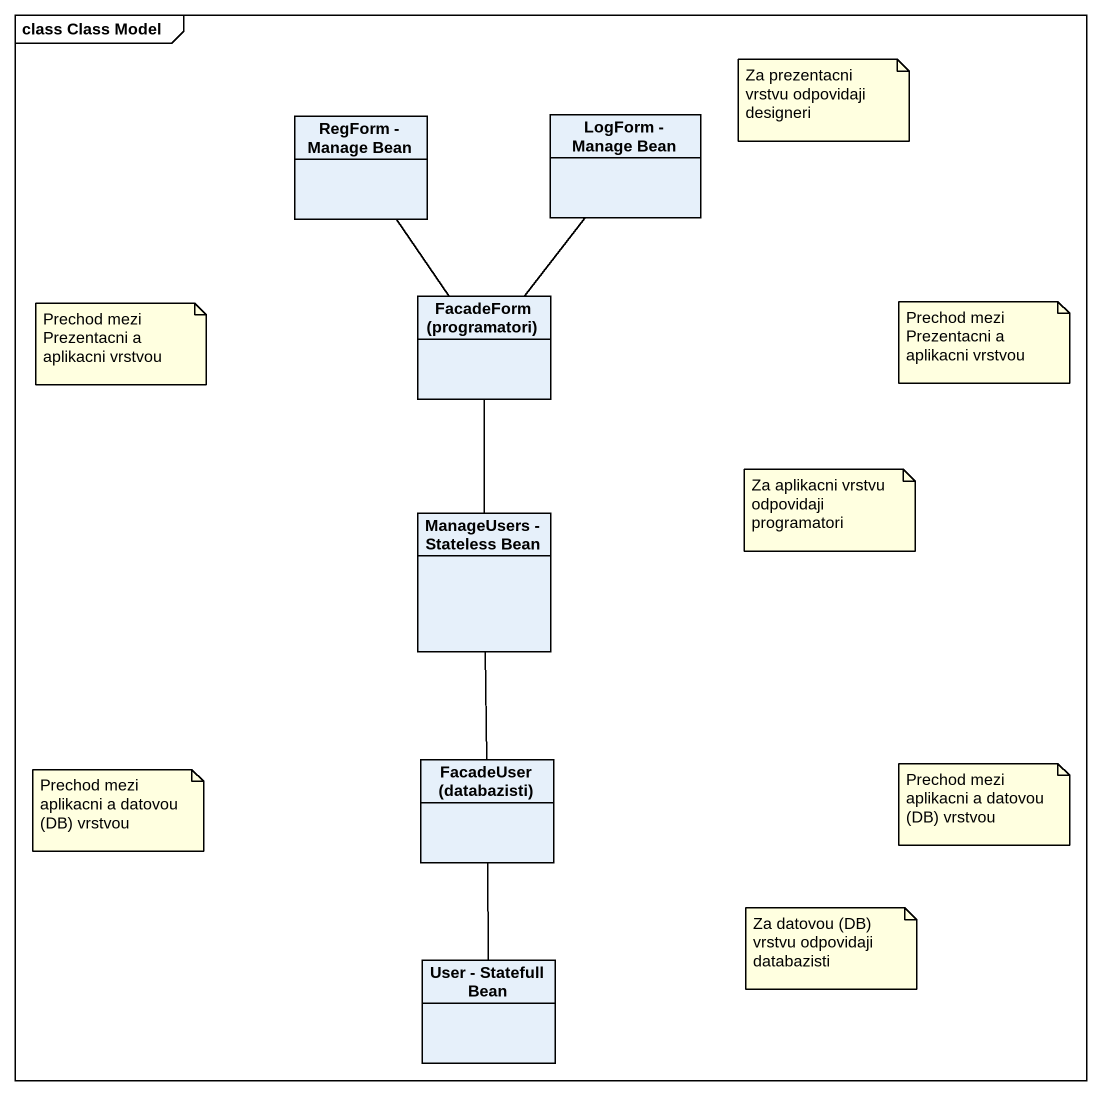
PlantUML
@startuml
mainframe class Class Model
hide circle
hide empty members
class "RegForm - Manage Bean" as RegForm_Manage_Bean
class "LogForm - Manage Bean" as LogForm_Manage_Bean
class "FacadeForm (programatori)" as FacadeForm_programatori
class "ManageUsers - Stateless Bean" as ManageUsers_Stateless_Bean
class "FacadeUser (databazisti)" as FacadeUser_databazisti
class "User - Statefull Bean" as User_Statefull_Bean
FacadeForm_programatori -up- RegForm_Manage_Bean
FacadeForm_programatori -up- LogForm_Manage_Bean
ManageUsers_Stateless_Bean -up- FacadeForm_programatori
ManageUsers_Stateless_Bean -- FacadeUser_databazisti
FacadeUser_databazisti -- User_Statefull_Bean
note as N1
  Za prezentacni vrstvu odpovidaji designeri
end note
note as N2
  Prechod mezi Prezentacni a aplikacni vrstvou
end note
note as N3
  Prechod mezi Prezentacni a aplikacni vrstvou
end note
note as N4
  Za aplikacni vrstvu odpovidaji programatori
end note
note as N5
  Prechod mezi aplikacni a datovou (DB) vrstvou
end note
note as N6
  Prechod mezi aplikacni a datovou (DB) vrstvou
end note
note as N7
  Za datovou (DB) vrstvu odpovidaji databazisti
end note
@enduml
